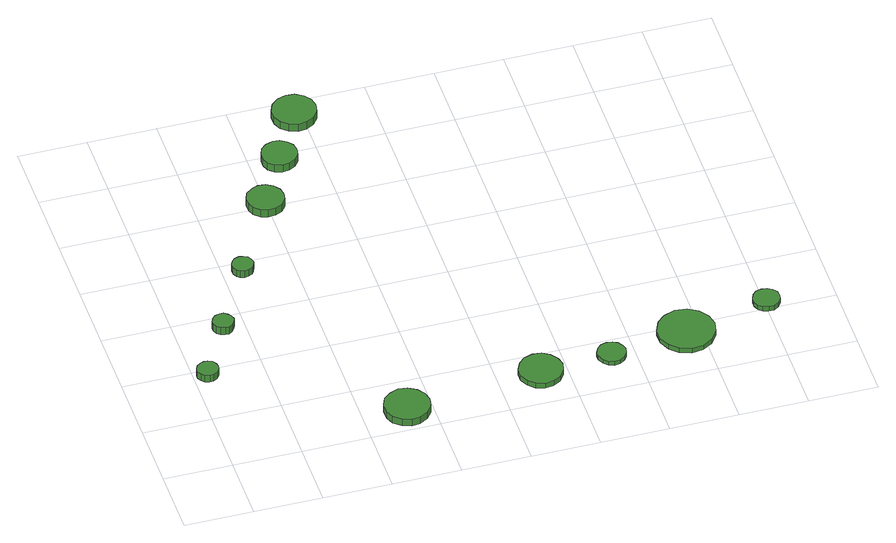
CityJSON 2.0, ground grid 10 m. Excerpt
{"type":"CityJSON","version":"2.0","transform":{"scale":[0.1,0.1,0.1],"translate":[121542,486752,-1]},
"CityObjects":{
"tree1":{"type":"SolitaryVegetationObject","attributes":{"function":"something"},"geometry":[{"type":"MultiSurface","lod":"1","boundaries":[[[0,1,2,3,4,5,6,7,8,9,10,11,12,13,14]],[[15,16,17,18,19,20,21,22,23,24,25,26,27,28,29]],[[0,29,28,1]],[[1,28,27,2]],[[2,27,26,3]],[[3,26,25,4]],[[4,25,24,5]],[[5,24,23,6]],[[6,23,22,7]],[[7,22,21,8]],[[8,21,20,9]],[[9,20,19,10]],[[10,19,18,11]],[[11,18,17,12]],[[12,17,16,13]],[[13,16,15,14]],[[14,15,29,0]]]}]},
"tree2":{"type":"SolitaryVegetationObject","attributes":{"function":"something"},"geometry":[{"type":"MultiSurface","lod":"1","boundaries":[[[30,31,32,33,34,35,36,37,38,39,40,41,42,43,44]],[[45,46,47,48,49,50,51,52,53,54,55,56,57,58,59]],[[30,59,58,31]],[[31,58,57,32]],[[32,57,56,33]],[[33,56,55,34]],[[34,55,54,35]],[[35,54,53,36]],[[36,53,52,37]],[[37,52,51,38]],[[38,51,50,39]],[[39,50,49,40]],[[40,49,48,41]],[[41,48,47,42]],[[42,47,46,43]],[[43,46,45,44]],[[44,45,59,30]]]}]},
"tree3":{"type":"SolitaryVegetationObject","attributes":{"function":"something"},"geometry":[{"type":"MultiSurface","lod":"1","boundaries":[[[60,61,62,63,64,65,66,67,68,69,70,71,72,73,74]],[[75,76,77,78,79,80,81,82,83,84,85,86,87,88,89]],[[60,89,88,61]],[[61,88,87,62]],[[62,87,86,63]],[[63,86,85,64]],[[64,85,84,65]],[[65,84,83,66]],[[66,83,82,67]],[[67,82,81,68]],[[68,81,80,69]],[[69,80,79,70]],[[70,79,78,71]],[[71,78,77,72]],[[72,77,76,73]],[[73,76,75,74]],[[74,75,89,60]]]}]},
"tree4":{"type":"SolitaryVegetationObject","attributes":{"function":"something"},"geometry":[{"type":"MultiSurface","lod":"1","boundaries":[[[90,91,92,93,94,95,96,97,98,99,100,101,102,103,104]],[[105,106,107,108,109,110,111,112,113,114,115,116,117,118,119]],[[90,119,118,91]],[[91,118,117,92]],[[92,117,116,93]],[[93,116,115,94]],[[94,115,114,95]],[[95,114,113,96]],[[96,113,112,97]],[[97,112,111,98]],[[98,111,110,99]],[[99,110,109,100]],[[100,109,108,101]],[[101,108,107,102]],[[102,107,106,103]],[[103,106,105,104]],[[104,105,119,90]]]}]},
"tree5":{"type":"SolitaryVegetationObject","attributes":{"function":"something"},"geometry":[{"type":"MultiSurface","lod":"1","boundaries":[[[120,121,122,123,124,125,126,127,128,129,130,131,132,133,134]],[[135,136,137,138,139,140,141,142,143,144,145,146,147,148,149]],[[120,149,148,121]],[[121,148,147,122]],[[122,147,146,123]],[[123,146,145,124]],[[124,145,144,125]],[[125,144,143,126]],[[126,143,142,127]],[[127,142,141,128]],[[128,141,140,129]],[[129,140,139,130]],[[130,139,138,131]],[[131,138,137,132]],[[132,137,136,133]],[[133,136,135,134]],[[134,135,149,120]]]}]},
"tree6":{"type":"SolitaryVegetationObject","attributes":{"function":"something"},"geometry":[{"type":"MultiSurface","lod":"1","boundaries":[[[150,151,152,153,154,155,156,157,158,159,160,161,162,163,164]],[[165,166,167,168,169,170,171,172,173,174,175,176,177,178,179]],[[150,179,178,151]],[[151,178,177,152]],[[152,177,176,153]],[[153,176,175,154]],[[154,175,174,155]],[[155,174,173,156]],[[156,173,172,157]],[[157,172,171,158]],[[158,171,170,159]],[[159,170,169,160]],[[160,169,168,161]],[[161,168,167,162]],[[162,167,166,163]],[[163,166,165,164]],[[164,165,179,150]]]}]},
"tree7":{"type":"SolitaryVegetationObject","attributes":{"function":"something"},"geometry":[{"type":"MultiSurface","lod":"1","boundaries":[[[180,181,182,183,184,185,186,187,188,189,190,191,192,193,194]],[[195,196,197,198,199,200,201,202,203,204,205,206,207,208,209]],[[180,209,208,181]],[[181,208,207,182]],[[182,207,206,183]],[[183,206,205,184]],[[184,205,204,185]],[[185,204,203,186]],[[186,203,202,187]],[[187,202,201,188]],[[188,201,200,189]],[[189,200,199,190]],[[190,199,198,191]],[[191,198,197,192]],[[192,197,196,193]],[[193,196,195,194]],[[194,195,209,180]]]}]},
"tree8":{"type":"SolitaryVegetationObject","attributes":{"function":"something"},"geometry":[{"type":"MultiSurface","lod":"1","boundaries":[[[210,211,212,213,214,215,216,217,218,219,220,221,222,223,224]],[[225,226,227,228,229,230,231,232,233,234,235,236,237,238,239]],[[210,239,238,211]],[[211,238,237,212]],[[212,237,236,213]],[[213,236,235,214]],[[214,235,234,215]],[[215,234,233,216]],[[216,233,232,217]],[[217,232,231,218]],[[218,231,230,219]],[[219,230,229,220]],[[220,229,228,221]],[[221,228,227,222]],[[222,227,226,223]],[[223,226,225,224]],[[224,225,239,210]]]}]},
"tree9":{"type":"SolitaryVegetationObject","attributes":{"function":"something"},"geometry":[{"type":"MultiSurface","lod":"1","boundaries":[[[240,241,242,243,244,245,246,247,248,249,250,251,252,253,254]],[[255,256,257,258,259,260,261,262,263,264,265,266,267,268,269]],[[240,269,268,241]],[[241,268,267,242]],[[242,267,266,243]],[[243,266,265,244]],[[244,265,264,245]],[[245,264,263,246]],[[246,263,262,247]],[[247,262,261,248]],[[248,261,260,249]],[[249,260,259,250]],[[250,259,258,251]],[[251,258,257,252]],[[252,257,256,253]],[[253,256,255,254]],[[254,255,269,240]]]}]},
"tree10":{"type":"SolitaryVegetationObject","attributes":{"function":"something"},"geometry":[{"type":"MultiSurface","lod":"1","boundaries":[[[270,271,272,273,274,275,276,277,278,279,280,281,282,283,284]],[[285,286,287,288,289,290,291,292,293,294,295,296,297,298,299]],[[270,299,298,271]],[[271,298,297,272]],[[272,297,296,273]],[[273,296,295,274]],[[274,295,294,275]],[[275,294,293,276]],[[276,293,292,277]],[[277,292,291,278]],[[278,291,290,279]],[[279,290,289,280]],[[280,289,288,281]],[[281,288,287,282]],[[282,287,286,283]],[[283,286,285,284]],[[284,285,299,270]]]}]},
"tree11":{"type":"SolitaryVegetationObject","attributes":{"function":"something"},"geometry":[{"type":"MultiSurface","lod":"1","boundaries":[[[300,301,302,303,304,305,306,307,308,309,310,311,312,313,314]],[[315,316,317,318,319,320,321,322,323,324,325,326,327,328,329]],[[300,329,328,301]],[[301,328,327,302]],[[302,327,326,303]],[[303,326,325,304]],[[304,325,324,305]],[[305,324,323,306]],[[306,323,322,307]],[[307,322,321,308]],[[308,321,320,309]],[[309,320,319,310]],[[310,319,318,311]],[[311,318,317,312]],[[312,317,316,313]],[[313,316,315,314]],[[314,315,329,300]]]}]}
},
"vertices":[
[35,187,22],[34,193,22],[30,199,22],[24,202,22],[18,202,22],[12,200,22],[7,196,22],[4,190,22],[4,184,22],[7,178,22],[12,174,22],[18,172,22],[24,172,22],[30,176,22],[34,181,22],[34,181,10],[30,176,10],[24,172,10],[18,172,10],[12,174,10],[7,178,10],[4,184,10],[4,190,10],[7,196,10],[12,200,10],[18,202,10],[24,202,10],[30,199,10],[34,193,10],[35,187,10],
[85,278,20],[83,284,20],[79,289,20],[74,293,20],[68,293,20],[61,291,20],[57,287,20],[54,281,20],[54,275,20],[57,269,20],[61,265,20],[68,263,20],[74,263,20],[79,267,20],[83,272,20],[83,272,7],[79,267,7],[74,263,7],[68,263,7],[61,265,7],[57,269,7],[54,275,7],[54,281,7],[57,287,7],[61,291,7],[68,293,7],[74,293,7],[79,289,7],[83,284,7],[85,278,7],
[145,384,19],[143,391,19],[140,396,19],[134,399,19],[128,400,19],[121,398,19],[117,394,19],[114,388,19],[114,381,19],[117,375,19],[121,371,19],[128,369,19],[134,370,19],[140,373,19],[143,378,19],[143,378,7],[140,373,7],[134,370,7],[128,369,7],[121,371,7],[117,375,7],[114,381,7],[114,388,7],[117,394,7],[121,398,7],[128,400,7],[134,399,7],[140,396,7],[143,391,7],[145,384,7],
[296,41,19],[293,54,19],[285,65,19],[273,72,19],[260,74,19],[247,69,19],[236,60,19],[231,48,19],[231,34,19],[236,21,19],[247,12,19],[260,8,19],[273,9,19],[285,16,19],[293,27,19],[293,27,7],[285,16,7],[273,9,7],[260,8,7],[247,12,7],[236,21,7],[231,34,7],[231,48,7],[236,60,7],[247,69,7],[260,74,7],[273,72,7],[285,65,7],[293,54,7],[296,41,7],
[225,506,20],[223,517,20],[216,526,20],[206,532,20],[195,533,20],[185,529,20],[176,522,20],[172,512,20],[172,501,20],[176,491,20],[185,483,20],[195,480,20],[206,481,20],[216,486,20],[223,495,20],[223,495,7],[216,486,7],[206,481,7],[195,480,7],[185,483,7],[176,491,7],[172,501,7],[172,512,7],[176,522,7],[185,529,7],[195,533,7],[206,532,7],[216,526,7],[223,517,7],[225,506,7],
[268,586,23],[266,597,23],[259,605,23],[250,611,23],[240,612,23],[229,608,23],[221,601,23],[217,591,23],[217,581,23],[221,571,23],[229,564,23],[240,561,23],[250,562,23],[259,567,23],[266,576,23],[266,576,10],[259,567,10],[250,562,10],[240,561,10],[229,564,10],[221,571,10],[217,581,10],[217,591,10],[221,601,10],[229,608,10],[240,612,10],[250,611,10],[259,605,10],[266,597,10],[268,586,10],
[494,62,16],[491,74,16],[483,85,16],[472,92,16],[459,93,16],[446,89,16],[437,80,16],[431,68,16],[431,55,16],[437,43,16],[446,34,16],[459,30,16],[472,32,16],[483,38,16],[491,49,16],[491,49,7],[483,38,7],[472,32,7],[459,30,7],[446,34,7],[437,43,7],[431,55,7],[431,68,7],[437,80,7],[446,89,7],[459,93,7],[472,92,7],[483,85,7],[491,74,7],[494,62,7],
[319,665,25],[316,678,25],[308,688,25],[297,695,25],[284,696,25],[271,692,25],[261,683,25],[256,671,25],[256,658,25],[261,646,25],[271,638,25],[284,633,25],[297,635,25],[308,641,25],[316,652,25],[316,652,12],[308,641,12],[297,635,12],[284,633,12],[271,638,12],[261,646,12],[256,658,12],[256,671,12],[261,683,12],[271,692,12],[284,696,12],[297,695,12],[308,688,12],[316,678,12],[319,665,12],
[587,69,14],[585,77,14],[580,84,14],[573,88,14],[564,89,14],[556,87,14],[550,81,14],[546,73,14],[546,65,14],[550,57,14],[556,51,14],[564,48,14],[573,49,14],[580,54,14],[585,60,14],[585,60,7],[580,54,7],[573,49,7],[564,48,7],[556,51,7],[550,57,7],[546,65,7],[546,73,7],[550,81,7],[556,87,7],[564,89,7],[573,88,7],[580,84,7],[585,77,7],[587,69,7],
[720,84,15],[716,100,15],[706,114,15],[691,123,15],[674,125,15],[657,119,15],[645,108,15],[638,92,15],[638,75,15],[645,59,15],[657,48,15],[674,42,15],[691,44,15],[706,53,15],[716,67,15],[716,67,7],[706,53,7],[691,44,7],[674,42,7],[657,48,7],[645,59,7],[638,75,7],[638,92,7],[645,108,7],[657,119,7],[674,125,7],[691,123,7],[706,114,7],[716,100,7],[720,84,7],
[822,114,15],[821,122,15],[816,128,15],[809,132,15],[801,133,15],[793,131,15],[787,125,15],[784,118,15],[784,110,15],[787,102,15],[793,97,15],[801,95,15],[809,95,15],[816,99,15],[821,106,15],[821,106,7],[816,99,7],[809,95,7],[801,95,7],[793,97,7],[787,102,7],[784,110,7],[784,118,7],[787,125,7],[793,131,7],[801,133,7],[809,132,7],[816,128,7],[821,122,7],[822,114,7]
]}
